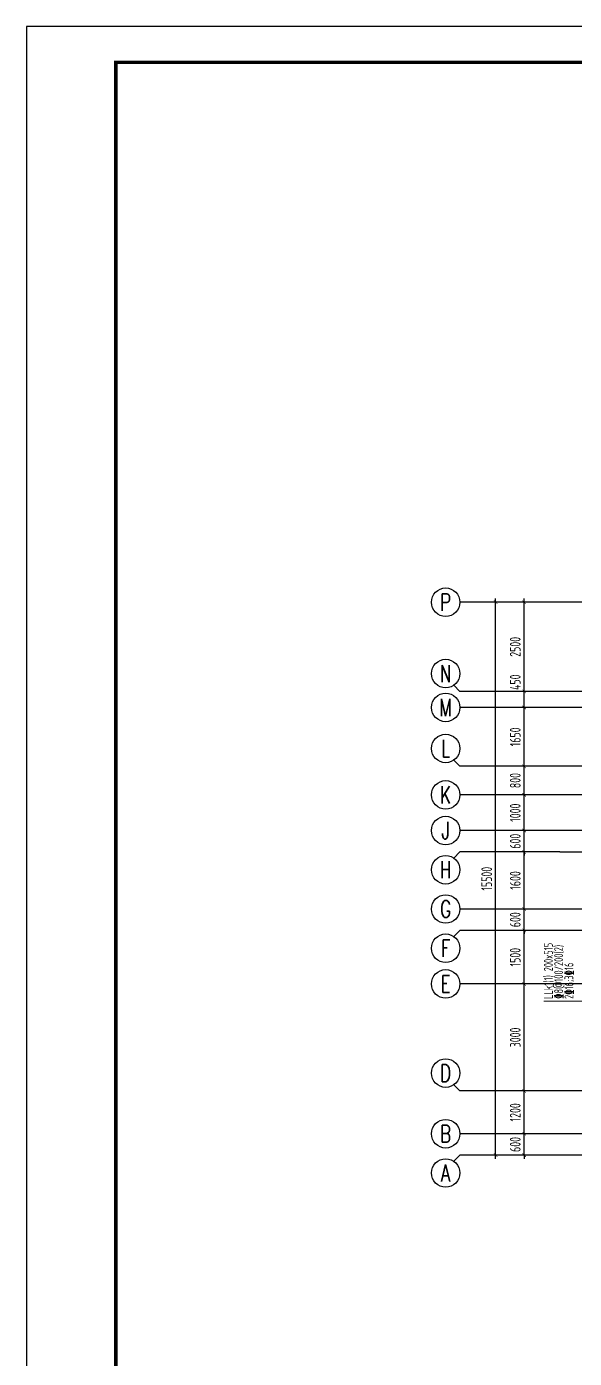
# Model space of a CAD drawing. Extents: x -1307975 to -76406, y -96289 to 379359.
# Drawn here: x -757793 to -742445, y 270986 to 308318 of the extents above; entities that cross this region are included whole.
import ezdxf
from ezdxf.enums import TextEntityAlignment as Align

# ---------------------------------------------------------------- set-up
doc = ezdxf.new("R2010")
doc.units = 0
doc.header["$LTSCALE"] = 1000
doc.linetypes.add('DOTE', pattern=[2.42, 2, -0.2, 0.02, -0.2])
doc.layers.get('0').update_dxf_attribs({"linetype": 'CONTINUOUS'})
doc.layers.get('DEFPOINTS').update_dxf_attribs({"linetype": 'CONTINUOUS'})
for name, color, linetype in [('-TK', 7, 'CONTINUOUS'), ('A-AXIS', 1, 'CONTINUOUS'), ('A-DOTE', 10, 'DOTE'), ('AXIS_NUM', 7, 'CONTINUOUS'), ('S-L梁编号', 6, 'CONTINUOUS'), ('S-L梁配筋', 7, 'CONTINUOUS'), ('S-Y一般标注', 3, 'CONTINUOUS')]:
    doc.layers.add(name, color=color, linetype=linetype)
doc.styles.add('TSSD_Axis', font='complex.shx', dxfattribs={"width": 0.7, "bigfont": 'hztxt.shx'})
doc.styles.add('TSSD_DIMENSION', font='Tssdeng.shx', dxfattribs={"width": 0.7, "bigfont": 'tssdchn.shx'})
doc.styles.add('TSSD_REIN', font='tssdeng.shx', dxfattribs={"width": 0.7, "height": 300, "bigfont": 'tssdchn.shx'})
doc.dimstyles.new('TSSD_100_100', dxfattribs={"dimtxt": 300, "dimasz": 100, "dimexe": 100, "dimexo": 250, "dimgap": 100, "dimtad": 1, "dimdec": 0, "dimzin": 0, "dimdsep": 46, "dimtxsty": 'TSSD_DIMENSION', "dimblk": 'ARCHTICK', "dimcen": 0, "dimdle": 100, "dimclrt": 7, "dimadec": 0, "dimazin": 0, "dimtfac": 1, "dimtdec": 0, "dimtix": 1, "dimtmove": 2, "dimatfit": 3, "dimldrblk": 'ARCHTICK', "dimfxl": 1, "dimtolj": 1, "dimtzin": 0, "dimarcsym": 0})

# ---------------------------------------------------------------- blocks, each defined once
blk = doc.blocks.new('A1')
blk.add_lwpolyline([(0, 59400), (0, 0), (84100, 0), (84100, 59400)], close=True)
at = {"const_width": 100}
blk.add_lwpolyline([(2500, 58400), (2500, 1000), (83100, 1000), (83100, 58400)], close=True, dxfattribs=at)
blk = doc.blocks.new('ts_axno')
at = {"color": 0, "linetype": 'ByBlock', "lineweight": -2}
blk.add_circle((0, 0), 0.5, dxfattribs=at)
at = {"color": 0, "linetype": 'ByBlock', "lineweight": -2, "style": 'TSSD_Axis', "width": 0.7}
blk.add_attdef('A', text='', height=0.6, dxfattribs=at).set_placement((0, 0), align=Align.MIDDLE_CENTER)
blk = doc.blocks.new('_ArchTick')
at = {"color": 0, "linetype": 'ByBlock', "const_width": 0.15}
blk.add_lwpolyline([(-0.5, -0.5), (0.5, 0.5)], dxfattribs=at)
blk = doc.blocks.new('*D213')
at = {"layer": 'DEFPOINTS', "color": 0, "transparency": 16777216}
for p in [(2600, 5200), (3600, 5200), (3600, 4600)]:
    blk.add_point(p, dxfattribs=at)
at = {"layer": 'S-Y一般标注', "color": 0, "lineweight": -2, "transparency": 16777216}
for p, q in [((2600, 5200), (2600, 5300)), ((3350, 5200), (2500, 5200)), ((2600, 4600), (2600, 5200)), ((3350, 4600), (2500, 4600)), ((2600, 4600), (2600, 4500))]:
    blk.add_line(p, q, dxfattribs=at)
at = {"layer": 'S-Y一般标注', "color": 0, "lineweight": -2, "transparency": 16777216, "xscale": 100, "yscale": 100, "zscale": 100}
for p, rotation in [((2600, 5200), 270), ((2600, 4600), 90)]:
    blk.add_blockref('_ArchTick', p, dxfattribs=dict(at, rotation=rotation))
at = {"layer": 'S-Y一般标注', "color": 7, "transparency": 16777216, "insert": (2350, 4900), "char_height": 300, "attachment_point": 5, "rotation": 90, "style": 'TSSD_DIMENSION'}
blk.add_mtext('\\A1;600', dxfattribs=at)
blk = doc.blocks.new('*D214')
at = {"layer": 'DEFPOINTS', "color": 0, "transparency": 16777216}
for p in [(2600, 10900), (3600, 10900), (3600, 9400)]:
    blk.add_point(p, dxfattribs=at)
at = {"layer": 'S-Y一般标注', "color": 0, "lineweight": -2, "transparency": 16777216}
for p, q in [((3350, 10900), (2500, 10900)), ((2600, 9300), (2600, 11000)), ((3350, 9400), (2500, 9400))]:
    blk.add_line(p, q, dxfattribs=at)
at = {"layer": 'S-Y一般标注', "color": 0, "lineweight": -2, "transparency": 16777216, "xscale": 100, "yscale": 100, "zscale": 100}
for p, rotation in [((2600, 10900), 90), ((2600, 9400), 270)]:
    blk.add_blockref('_ArchTick', p, dxfattribs=dict(at, rotation=rotation))
at = {"layer": 'S-Y一般标注', "color": 7, "transparency": 16777216, "insert": (2350, 10150), "char_height": 300, "attachment_point": 5, "rotation": 90, "style": 'TSSD_DIMENSION'}
blk.add_mtext('\\A1;1500', dxfattribs=at)
blk = doc.blocks.new('*D215')
at = {"layer": 'DEFPOINTS', "color": 0, "transparency": 16777216}
for p in [(2600, 11500), (3600, 11500), (3600, 10900)]:
    blk.add_point(p, dxfattribs=at)
at = {"layer": 'S-Y一般标注', "color": 0, "lineweight": -2, "transparency": 16777216}
for p, q in [((2600, 11500), (2600, 11600)), ((3350, 11500), (2500, 11500)), ((2600, 10900), (2600, 11500)), ((3350, 10900), (2500, 10900)), ((2600, 10900), (2600, 10800))]:
    blk.add_line(p, q, dxfattribs=at)
at = {"layer": 'S-Y一般标注', "color": 0, "lineweight": -2, "transparency": 16777216, "xscale": 100, "yscale": 100, "zscale": 100}
for p, rotation in [((2600, 11500), 270), ((2600, 10900), 90)]:
    blk.add_blockref('_ArchTick', p, dxfattribs=dict(at, rotation=rotation))
at = {"layer": 'S-Y一般标注', "color": 7, "transparency": 16777216, "insert": (2350, 11200), "char_height": 300, "attachment_point": 5, "rotation": 90, "style": 'TSSD_DIMENSION'}
blk.add_mtext('\\A1;600', dxfattribs=at)
blk = doc.blocks.new('*D216')
at = {"layer": 'DEFPOINTS', "color": 0, "transparency": 16777216}
for p in [(2600, 13100), (3600, 13100), (3600, 11500)]:
    blk.add_point(p, dxfattribs=at)
at = {"layer": 'S-Y一般标注', "color": 0, "lineweight": -2, "transparency": 16777216}
for p, q in [((3350, 13100), (2500, 13100)), ((2600, 11400), (2600, 13200)), ((3350, 11500), (2500, 11500))]:
    blk.add_line(p, q, dxfattribs=at)
at = {"layer": 'S-Y一般标注', "color": 0, "lineweight": -2, "transparency": 16777216, "xscale": 100, "yscale": 100, "zscale": 100}
for p, rotation in [((2600, 13100), 90), ((2600, 11500), 270)]:
    blk.add_blockref('_ArchTick', p, dxfattribs=dict(at, rotation=rotation))
at = {"layer": 'S-Y一般标注', "color": 7, "transparency": 16777216, "insert": (2350, 12300), "char_height": 300, "attachment_point": 5, "rotation": 90, "style": 'TSSD_DIMENSION'}
blk.add_mtext('\\A1;1600', dxfattribs=at)
blk = doc.blocks.new('*D217')
at = {"layer": 'DEFPOINTS', "color": 0, "transparency": 16777216}
for p in [(2600, 13700), (3600, 13700), (3600, 13100)]:
    blk.add_point(p, dxfattribs=at)
at = {"layer": 'S-Y一般标注', "color": 0, "lineweight": -2, "transparency": 16777216}
for p, q in [((3350, 13700), (2500, 13700)), ((2600, 13700), (2600, 13800)), ((2600, 13100), (2600, 13700)), ((3350, 13100), (2500, 13100)), ((2600, 13100), (2600, 13000))]:
    blk.add_line(p, q, dxfattribs=at)
at = {"layer": 'S-Y一般标注', "color": 0, "lineweight": -2, "transparency": 16777216, "xscale": 100, "yscale": 100, "zscale": 100}
for p, rotation in [((2600, 13700), 270), ((2600, 13100), 90)]:
    blk.add_blockref('_ArchTick', p, dxfattribs=dict(at, rotation=rotation))
at = {"layer": 'S-Y一般标注', "color": 7, "transparency": 16777216, "insert": (2350, 13400), "char_height": 300, "attachment_point": 5, "rotation": 90, "style": 'TSSD_DIMENSION'}
blk.add_mtext('\\A1;600', dxfattribs=at)
blk = doc.blocks.new('*D218')
at = {"layer": 'DEFPOINTS', "color": 0, "transparency": 16777216}
for p in [(2600, 14700), (3600, 14700), (3600, 13700)]:
    blk.add_point(p, dxfattribs=at)
at = {"layer": 'S-Y一般标注', "color": 0, "lineweight": -2, "transparency": 16777216}
for p, q in [((3350, 14700), (2500, 14700)), ((2600, 13600), (2600, 14800)), ((3350, 13700), (2500, 13700))]:
    blk.add_line(p, q, dxfattribs=at)
at = {"layer": 'S-Y一般标注', "color": 0, "lineweight": -2, "transparency": 16777216, "xscale": 100, "yscale": 100, "zscale": 100}
for p, rotation in [((2600, 14700), 90), ((2600, 13700), 270)]:
    blk.add_blockref('_ArchTick', p, dxfattribs=dict(at, rotation=rotation))
at = {"layer": 'S-Y一般标注', "color": 7, "transparency": 16777216, "insert": (2350, 14200), "char_height": 300, "attachment_point": 5, "rotation": 90, "style": 'TSSD_DIMENSION'}
blk.add_mtext('\\A1;1000', dxfattribs=at)
blk = doc.blocks.new('*D219')
at = {"layer": 'DEFPOINTS', "color": 0, "transparency": 16777216}
for p in [(1800, 20100), (3600, 20100), (3600, 4600)]:
    blk.add_point(p, dxfattribs=at)
at = {"layer": 'S-Y一般标注', "color": 0, "lineweight": -2, "transparency": 16777216}
for p, q in [((1800, 4500), (1800, 20200)), ((3350, 20100), (1700, 20100)), ((3350, 4600), (1700, 4600))]:
    blk.add_line(p, q, dxfattribs=at)
at = {"layer": 'S-Y一般标注', "color": 0, "lineweight": -2, "transparency": 16777216, "xscale": 100, "yscale": 100, "zscale": 100}
for p, rotation in [((1800, 20100), 90), ((1800, 4600), 270)]:
    blk.add_blockref('_ArchTick', p, dxfattribs=dict(at, rotation=rotation))
at = {"layer": 'S-Y一般标注', "color": 7, "transparency": 16777216, "insert": (1550, 12350), "char_height": 300, "attachment_point": 5, "rotation": 90, "style": 'TSSD_DIMENSION'}
blk.add_mtext('\\A1;15500', dxfattribs=at)
blk = doc.blocks.new('*D220')
at = {"layer": 'DEFPOINTS', "color": 0, "transparency": 16777216}
for p in [(2600, 15500), (3600, 15500), (3600, 14700)]:
    blk.add_point(p, dxfattribs=at)
at = {"layer": 'S-Y一般标注', "color": 0, "lineweight": -2, "transparency": 16777216}
for p, q in [((3350, 15500), (2500, 15500)), ((2600, 14600), (2600, 15600)), ((3350, 14700), (2500, 14700))]:
    blk.add_line(p, q, dxfattribs=at)
at = {"layer": 'S-Y一般标注', "color": 0, "lineweight": -2, "transparency": 16777216, "xscale": 100, "yscale": 100, "zscale": 100}
for p, rotation in [((2600, 15500), 90), ((2600, 14700), 270)]:
    blk.add_blockref('_ArchTick', p, dxfattribs=dict(at, rotation=rotation))
at = {"layer": 'S-Y一般标注', "color": 7, "transparency": 16777216, "insert": (2350, 15100), "char_height": 300, "attachment_point": 5, "rotation": 90, "style": 'TSSD_DIMENSION'}
blk.add_mtext('\\A1;800', dxfattribs=at)
blk = doc.blocks.new('*D221')
at = {"layer": 'DEFPOINTS', "color": 0, "transparency": 16777216}
for p in [(2600, 17600), (3600, 17600), (3600, 17150)]:
    blk.add_point(p, dxfattribs=at)
at = {"layer": 'S-Y一般标注', "color": 0, "lineweight": -2, "transparency": 16777216}
for p, q in [((3350, 17600), (2500, 17600)), ((2600, 17050), (2600, 17700)), ((3350, 17150), (2500, 17150))]:
    blk.add_line(p, q, dxfattribs=at)
at = {"layer": 'S-Y一般标注', "color": 0, "lineweight": -2, "transparency": 16777216, "xscale": 100, "yscale": 100, "zscale": 100}
for p, rotation in [((2600, 17600), 90), ((2600, 17150), 270)]:
    blk.add_blockref('_ArchTick', p, dxfattribs=dict(at, rotation=rotation))
at = {"layer": 'S-Y一般标注', "color": 7, "transparency": 16777216, "insert": (2350, 17858), "char_height": 300, "attachment_point": 5, "rotation": 90, "style": 'TSSD_DIMENSION'}
blk.add_mtext('\\A1;450', dxfattribs=at)
blk = doc.blocks.new('*D222')
at = {"layer": 'DEFPOINTS', "color": 0, "transparency": 16777216}
for p in [(2600, 20100), (3600, 20100), (3600, 17600)]:
    blk.add_point(p, dxfattribs=at)
at = {"layer": 'S-Y一般标注', "color": 0, "lineweight": -2, "transparency": 16777216}
for p, q in [((2600, 17500), (2600, 20200)), ((3350, 20100), (2500, 20100)), ((3350, 17600), (2500, 17600))]:
    blk.add_line(p, q, dxfattribs=at)
at = {"layer": 'S-Y一般标注', "color": 0, "lineweight": -2, "transparency": 16777216, "xscale": 100, "yscale": 100, "zscale": 100}
for p, rotation in [((2600, 20100), 90), ((2600, 17600), 270)]:
    blk.add_blockref('_ArchTick', p, dxfattribs=dict(at, rotation=rotation))
at = {"layer": 'S-Y一般标注', "color": 7, "transparency": 16777216, "insert": (2350, 18850), "char_height": 300, "attachment_point": 5, "rotation": 90, "style": 'TSSD_DIMENSION'}
blk.add_mtext('\\A1;2500', dxfattribs=at)
blk = doc.blocks.new('*D223')
at = {"layer": 'DEFPOINTS', "color": 0, "transparency": 16777216}
for p in [(2600, 6400), (3600, 6400), (3600, 5200)]:
    blk.add_point(p, dxfattribs=at)
at = {"layer": 'S-Y一般标注', "color": 0, "lineweight": -2, "transparency": 16777216}
for p, q in [((3350, 6400), (2500, 6400)), ((2600, 5100), (2600, 6500)), ((3350, 5200), (2500, 5200))]:
    blk.add_line(p, q, dxfattribs=at)
at = {"layer": 'S-Y一般标注', "color": 0, "lineweight": -2, "transparency": 16777216, "xscale": 100, "yscale": 100, "zscale": 100}
for p, rotation in [((2600, 6400), 90), ((2600, 5200), 270)]:
    blk.add_blockref('_ArchTick', p, dxfattribs=dict(at, rotation=rotation))
at = {"layer": 'S-Y一般标注', "color": 7, "transparency": 16777216, "insert": (2350, 5800), "char_height": 300, "attachment_point": 5, "rotation": 90, "style": 'TSSD_DIMENSION'}
blk.add_mtext('\\A1;1200', dxfattribs=at)
blk = doc.blocks.new('*D224')
at = {"layer": 'DEFPOINTS', "color": 0, "transparency": 16777216}
for p in [(2600, 9400), (3600, 9400), (3600, 6400)]:
    blk.add_point(p, dxfattribs=at)
at = {"layer": 'S-Y一般标注', "color": 0, "lineweight": -2, "transparency": 16777216}
for p, q in [((3350, 9400), (2500, 9400)), ((2600, 6300), (2600, 9500)), ((3350, 6400), (2500, 6400))]:
    blk.add_line(p, q, dxfattribs=at)
at = {"layer": 'S-Y一般标注', "color": 0, "lineweight": -2, "transparency": 16777216, "xscale": 100, "yscale": 100, "zscale": 100}
for p, rotation in [((2600, 9400), 90), ((2600, 6400), 270)]:
    blk.add_blockref('_ArchTick', p, dxfattribs=dict(at, rotation=rotation))
at = {"layer": 'S-Y一般标注', "color": 7, "transparency": 16777216, "insert": (2350, 7900), "char_height": 300, "attachment_point": 5, "rotation": 90, "style": 'TSSD_DIMENSION'}
blk.add_mtext('\\A1;3000', dxfattribs=at)
blk = doc.blocks.new('*D259')
at = {"layer": 'DEFPOINTS', "color": 0, "transparency": 16777216}
for p in [(2600, 17150), (3600, 17150), (3600, 15500)]:
    blk.add_point(p, dxfattribs=at)
at = {"layer": 'S-Y一般标注', "color": 0, "lineweight": -2, "transparency": 16777216}
for p, q in [((2600, 15400), (2600, 17250)), ((3350, 17150), (2500, 17150)), ((3350, 15500), (2500, 15500))]:
    blk.add_line(p, q, dxfattribs=at)
at = {"layer": 'S-Y一般标注', "color": 0, "lineweight": -2, "transparency": 16777216, "xscale": 100, "yscale": 100, "zscale": 100}
for p, rotation in [((2600, 17150), 90), ((2600, 15500), 270)]:
    blk.add_blockref('_ArchTick', p, dxfattribs=dict(at, rotation=rotation))
at = {"layer": 'S-Y一般标注', "color": 7, "transparency": 16777216, "insert": (2350, 16325), "char_height": 300, "attachment_point": 5, "rotation": 90, "style": 'TSSD_DIMENSION'}
blk.add_mtext('\\A1;1650', dxfattribs=at)
blk = doc.blocks.new('20210726.16350016')
at = {"layer": 'A-AXIS'}
for p, q in [((3600, 20100), (800, 20100)), ((800, 17600), (628.4, 17771.7)), ((3600, 17600), (800, 17600)), ((3600, 17150), (800, 17150)), ((800, 15500), (628.4, 15671.7)), ((3600, 15500), (800, 15500)), ((3600, 14700), (800, 14700)), ((3600, 13700), (800, 13700)), ((800, 13100.3), (628.4, 12928.7)), ((3600, 13100.3), (800, 13100.3)), ((3600, 11500), (800, 11500)), ((800, 10900), (628.4, 10728.4)), ((3600, 10900), (800, 10900)), ((3600, 9400), (800, 9400)), ((800, 6400), (628.4, 6571.7)), ((3600, 6400), (800, 6400)), ((3600, 5200), (800, 5200)), ((800, 4600), (628.4, 4428.4)), ((3600, 4600), (800, 4600))]:
    blk.add_line(p, q, dxfattribs=at)
at = {"layer": 'A-DOTE'}
for p, q in [((55600, 20100), (3600, 20100)), ((55600, 17600), (3600, 17600)), ((55600, 17150), (3600, 17150)), ((55600, 15500), (3600, 15500)), ((55600, 14700), (3600, 14700)), ((55600, 13700), (3600, 13700)), ((3600, 13100.3), (55600, 13100.3)), ((55600, 11500), (3600, 11500)), ((55600, 10900), (3600, 10900)), ((55600, 9400), (3600, 9400)), ((55600, 6400), (3600, 6400)), ((55600, 5200), (3600, 5200)), ((55600, 4600), (3600, 4600))]:
    blk.add_line(p, q, dxfattribs=at)
at = {"layer": 'A-AXIS'}
ref = blk.add_blockref('ts_axno', (400, 20100), dxfattribs=dict(at, xscale=800, yscale=800, zscale=800))
ref.add_attrib('G', 'P', dxfattribs={"layer": 'AXIS_NUM', "height": 480, "style": 'TSSD_Axis', "width": 0.7}).set_placement((400, 20100), align=Align.MIDDLE_CENTER)
ref = blk.add_blockref('ts_axno', (400, 18100), dxfattribs=dict(at, xscale=800, yscale=800, zscale=800))
ref.add_attrib('G', 'N', dxfattribs={"layer": 'AXIS_NUM', "height": 480, "style": 'TSSD_Axis', "width": 0.7}).set_placement((400, 18100), align=Align.MIDDLE_CENTER)
ref = blk.add_blockref('ts_axno', (400, 17150), dxfattribs=dict(at, xscale=800, yscale=800, zscale=800))
ref.add_attrib('G', 'M', dxfattribs={"layer": 'AXIS_NUM', "height": 480, "style": 'TSSD_Axis', "width": 0.7}).set_placement((400, 17150), align=Align.MIDDLE_CENTER)
ref = blk.add_blockref('ts_axno', (400, 16000), dxfattribs=dict(at, xscale=800, yscale=800, zscale=800))
ref.add_attrib('G', 'L', dxfattribs={"layer": 'AXIS_NUM', "height": 480, "style": 'TSSD_Axis', "width": 0.7}).set_placement((400, 16000), align=Align.MIDDLE_CENTER)
ref = blk.add_blockref('ts_axno', (400, 14700), dxfattribs=dict(at, xscale=800, yscale=800, zscale=800))
ref.add_attrib('G', 'K', dxfattribs={"layer": 'AXIS_NUM', "height": 480, "style": 'TSSD_Axis', "width": 0.7}).set_placement((400, 14700), align=Align.MIDDLE_CENTER)
ref = blk.add_blockref('ts_axno', (400, 13700), dxfattribs=dict(at, xscale=800, yscale=800, zscale=800))
ref.add_attrib('G', 'J', dxfattribs={"layer": 'AXIS_NUM', "height": 480, "style": 'TSSD_Axis', "width": 0.7}).set_placement((400, 13700), align=Align.MIDDLE_CENTER)
ref = blk.add_blockref('ts_axno', (400, 12600.3), dxfattribs=dict(at, xscale=800, yscale=800, zscale=800))
ref.add_attrib('C', 'H', dxfattribs={"layer": 'AXIS_NUM', "height": 480, "style": 'TSSD_Axis', "width": 0.7}).set_placement((400, 12600.3), align=Align.MIDDLE_CENTER)
ref = blk.add_blockref('ts_axno', (400, 11500), dxfattribs=dict(at, xscale=800, yscale=800, zscale=800))
ref.add_attrib('D', 'G', dxfattribs={"layer": 'AXIS_NUM', "height": 480, "style": 'TSSD_Axis', "width": 0.7}).set_placement((400, 11500), align=Align.MIDDLE_CENTER)
ref = blk.add_blockref('ts_axno', (400, 10400), dxfattribs=dict(at, xscale=800, yscale=800, zscale=800))
ref.add_attrib('C', 'F', dxfattribs={"layer": 'AXIS_NUM', "height": 480, "style": 'TSSD_Axis', "width": 0.7}).set_placement((400, 10400), align=Align.MIDDLE_CENTER)
ref = blk.add_blockref('ts_axno', (400, 9400), dxfattribs=dict(at, xscale=800, yscale=800, zscale=800))
ref.add_attrib('B', 'E', dxfattribs={"layer": 'AXIS_NUM', "height": 480, "style": 'TSSD_Axis', "width": 0.7}).set_placement((400, 9400), align=Align.MIDDLE_CENTER)
ref = blk.add_blockref('ts_axno', (400, 6900), dxfattribs=dict(at, xscale=800, yscale=800, zscale=800, rotation=180))
ref.add_attrib('C', 'D', dxfattribs={"layer": 'AXIS_NUM', "height": 480, "style": 'TSSD_Axis', "width": 0.7}).set_placement((400, 6900), align=Align.MIDDLE_CENTER)
ref = blk.add_blockref('ts_axno', (400, 5200), dxfattribs=dict(at, xscale=800, yscale=800, zscale=800))
ref.add_attrib('A', 'B', dxfattribs={"layer": 'AXIS_NUM', "height": 480, "style": 'TSSD_Axis', "width": 0.7}).set_placement((400, 5200), align=Align.MIDDLE_CENTER)
ref = blk.add_blockref('ts_axno', (400, 4100), dxfattribs=dict(at, xscale=800, yscale=800, zscale=800))
ref.add_attrib('F', 'A', dxfattribs={"layer": 'AXIS_NUM', "height": 480, "style": 'TSSD_Axis', "width": 0.7}).set_placement((400, 4100), align=Align.MIDDLE_CENTER)
at = {"layer": 'S-Y一般标注'}
for base, p1, p2, picture, middle in [((1800, 20100), (3600, 4600), (3600, 20100), '*D219', (1550, 12350)), ((2600, 20100), (3600, 17600), (3600, 20100), '*D222', (2350, 18850)), ((2600, 17150), (3600, 15500), (3600, 17150), '*D259', (2350, 16325)), ((2600, 15500), (3600, 14700), (3600, 15500), '*D220', (2350, 15100)), ((2600, 14700), (3600, 13700), (3600, 14700), '*D218', (2350, 14200)), ((2600, 13700), (3600, 13100.3), (3600, 13700), '*D217', (2350, 13400.2)), ((2600, 13100.3), (3600, 11500), (3600, 13100.3), '*D216', (2350, 12300.2)), ((2600, 11500), (3600, 10900), (3600, 11500), '*D215', (2350, 11200)), ((2600, 10900), (3600, 9400), (3600, 10900), '*D214', (2350, 10150)), ((2600, 9400), (3600, 6400), (3600, 9400), '*D224', (2350, 7900)), ((2600, 6400), (3600, 5200), (3600, 6400), '*D223', (2350, 5800)), ((2600, 5200), (3600, 4600), (3600, 5200), '*D213', (2350, 4900))]:
    dim = blk.add_linear_dim(base=base, p1=p1, p2=p2, angle=90, dimstyle='TSSD_100_100', dxfattribs=at)
    dim.commit()
    dim.dimension.update_dxf_attribs({"geometry": picture, "text_midpoint": middle})
dim = blk.add_linear_dim(base=(2600, 17600), p1=(3600, 17150), p2=(3600, 17600), angle=90, dimstyle='TSSD_100_100', dxfattribs=at)
dim.commit()
dim.dimension.update_dxf_attribs({"geometry": '*D221', "text_midpoint": (2350, 17858.1), "dimtype": 160})

msp = doc.modelspace()

# ---------------------------------------------------------------- linework, layer by layer
at = {"layer": 'S-L梁编号', "lineweight": 18}
msp.add_line((-741850.84, 281000.9), (-743297.49, 281000.9), dxfattribs=at)

# ---------------------------------------------------------------- block references
at = {"layer": '-TK'}
msp.add_blockref('A1', (-757793.14, 248918.03), dxfattribs=at)
at = {"layer": 'A-DOTE'}
msp.add_blockref('20210726.16350016', (-746450.85, 272082.55), dxfattribs=at)

# ---------------------------------------------------------------- texts
at = {"layer": 'S-L梁编号', "color": 6, "style": 'TSSD_REIN', "width": 0.7}
msp.add_text('LLk1(1) 200x515', height=250, rotation=90, dxfattribs=at).set_placement((-743047.49, 281063.4))
at = {"layer": 'S-L梁配筋', "color": 7, "style": 'TSSD_REIN', "width": 0.7}
for s, p in [('%%1328@100/200(2)', (-742759.99, 281063.4)), ('2%%13216;3%%13216', (-742472.49, 281063.4))]:
    msp.add_text(s, height=250, rotation=90, dxfattribs=at).set_placement(p)

doc.saveas('drawing.dxf')
